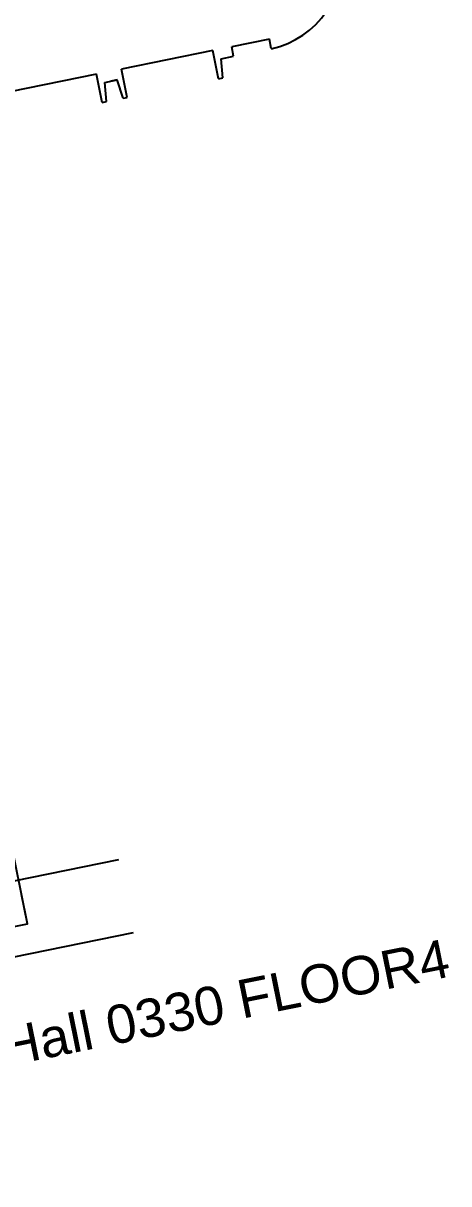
# Model space of a CAD drawing. Header units: inches. Extents: x 69218124 to 69220511, y 27679097 to 27683436.
# Drawn here: x 69219712 to 69220511, y 27679097 to 27681273 of the extents above; entities that cross this region are included whole.
import ezdxf

# ---------------------------------------------------------------- set-up
doc = ezdxf.new("R2010")
doc.units = ezdxf.units.IN
doc.header["$LTSCALE"] = 0.25
doc.header["$MEASUREMENT"] = 0
for name, color, linetype in [('A-GRID', 1, 'CONTINUOUS'), ('A-ROOF', 2, 'CONTINUOUS'), ('A-TTLB', 4, 'CONTINUOUS'), ('A-WALL', 5, 'CONTINUOUS'), ('AREA-GROSS', 1, 'CONTINUOUS')]:
    doc.layers.add(name, color=color, linetype=linetype)
doc.styles.add('CP_TITLE', font='arial.ttf', dxfattribs={"width": 0.85, "height": 0.125})

msp = doc.modelspace()

# ---------------------------------------------------------------- linework, layer by layer
at = {"layer": 'A-GRID'}
for p, q in [((69218903.7, 27679504.9), (69219891.7, 27679704.8)), ((69218931.5, 27679367.7), (69219919.5, 27679567.6))]:
    msp.add_line(p, q, dxfattribs=at)
at = {"layer": 'A-ROOF'}
for p, q in [((69220174.2, 27681243.4), (69220103.6, 27681229.2)), ((69220177.8, 27681225.8, 0), (69220174.2, 27681243.4, 0)), ((69220068.3, 27681222), (69219896.8, 27681187.3)), ((69220079, 27681169.1, 0), (69220068.3, 27681222, 0)), ((69220107.2, 27681211.5), (69220103.6, 27681229.2)), ((69220083.7, 27681206.8), (69220107.2, 27681211.5)), ((69220086.9, 27681170.7, 0), (69220083.7, 27681206.8, 0)), ((69219849.8, 27681177.8), (69219687.3, 27681144.9)), ((69219860.5, 27681124.9, 0), (69219849.8, 27681177.8, 0)), ((69219907.5, 27681134.4, 0), (69219896.8, 27681187.3, 0)), ((69219865.1, 27681162.5), (69219888.6, 27681167.3)), ((69219865.1, 27681162.5, 0), (69219876.8, 27681164.9, 0)), ((69219868.3, 27681126.5, 0), (69219865.1, 27681162.5)), ((69219888.6, 27681167.3, 0), (69219876.8, 27681164.9, 0)), ((69219899.6, 27681132.8, 0), (69219888.6, 27681167.3))]:
    msp.add_line(p, q, dxfattribs=at)
msp.add_arc((69220142.8, 27681389, 0), 167, 282.0872, 9.7403, dxfattribs=at)
at = {"layer": 'A-WALL'}
for p, q in [((69220079, 27681169.1), (69220086.9, 27681170.7)), ((69219899.6, 27681132.8), (69219907.5, 27681134.4)), ((69219860.5, 27681124.9), (69219868.3, 27681126.5)), ((69219720.2, 27679584.4, 0), (69219709.1, 27679639.3, 0)), ((69219387, 27679517), (69219720.2, 27679584.4))]:
    msp.add_line(p, q, dxfattribs=at)
at = {"layer": 'AREA-GROSS'}
msp.add_lwpolyline([(69218816.1, 27681576.7), (69218899, 27681167), (69218884.3, 27681164), (69218885.5, 27681158.2), (69218767.9, 27681134.4, 0.4313), (69218754, 27681112.1), (69218585.4, 27681078), (69218832.3, 27679857.7), (69219179.3, 27679927.9), (69219157.1, 27680037.7), (69219268.8, 27680060.3), (69219362.4, 27679597.8), (69219250.7, 27679575.1), (69219240.8, 27679573.5), (69219258.1, 27679487.9, 0.408753), (69219320.6, 27679446.4), (69219398.1, 27679462.1), (69219387, 27679517), (69219720.2, 27679584.4), (69219034.8, 27682971.8)], format="xyb", dxfattribs=at)

# ---------------------------------------------------------------- texts
at = {"layer": 'A-TTLB', "style": 'CP_TITLE'}
msp.add_text('Clyde P. Fisher Science Hall 0330 FLOOR4', height=72, rotation=11.4387, dxfattribs=at).set_placement((69218599.6, 27679097.9))

doc.saveas('drawing.dxf')
